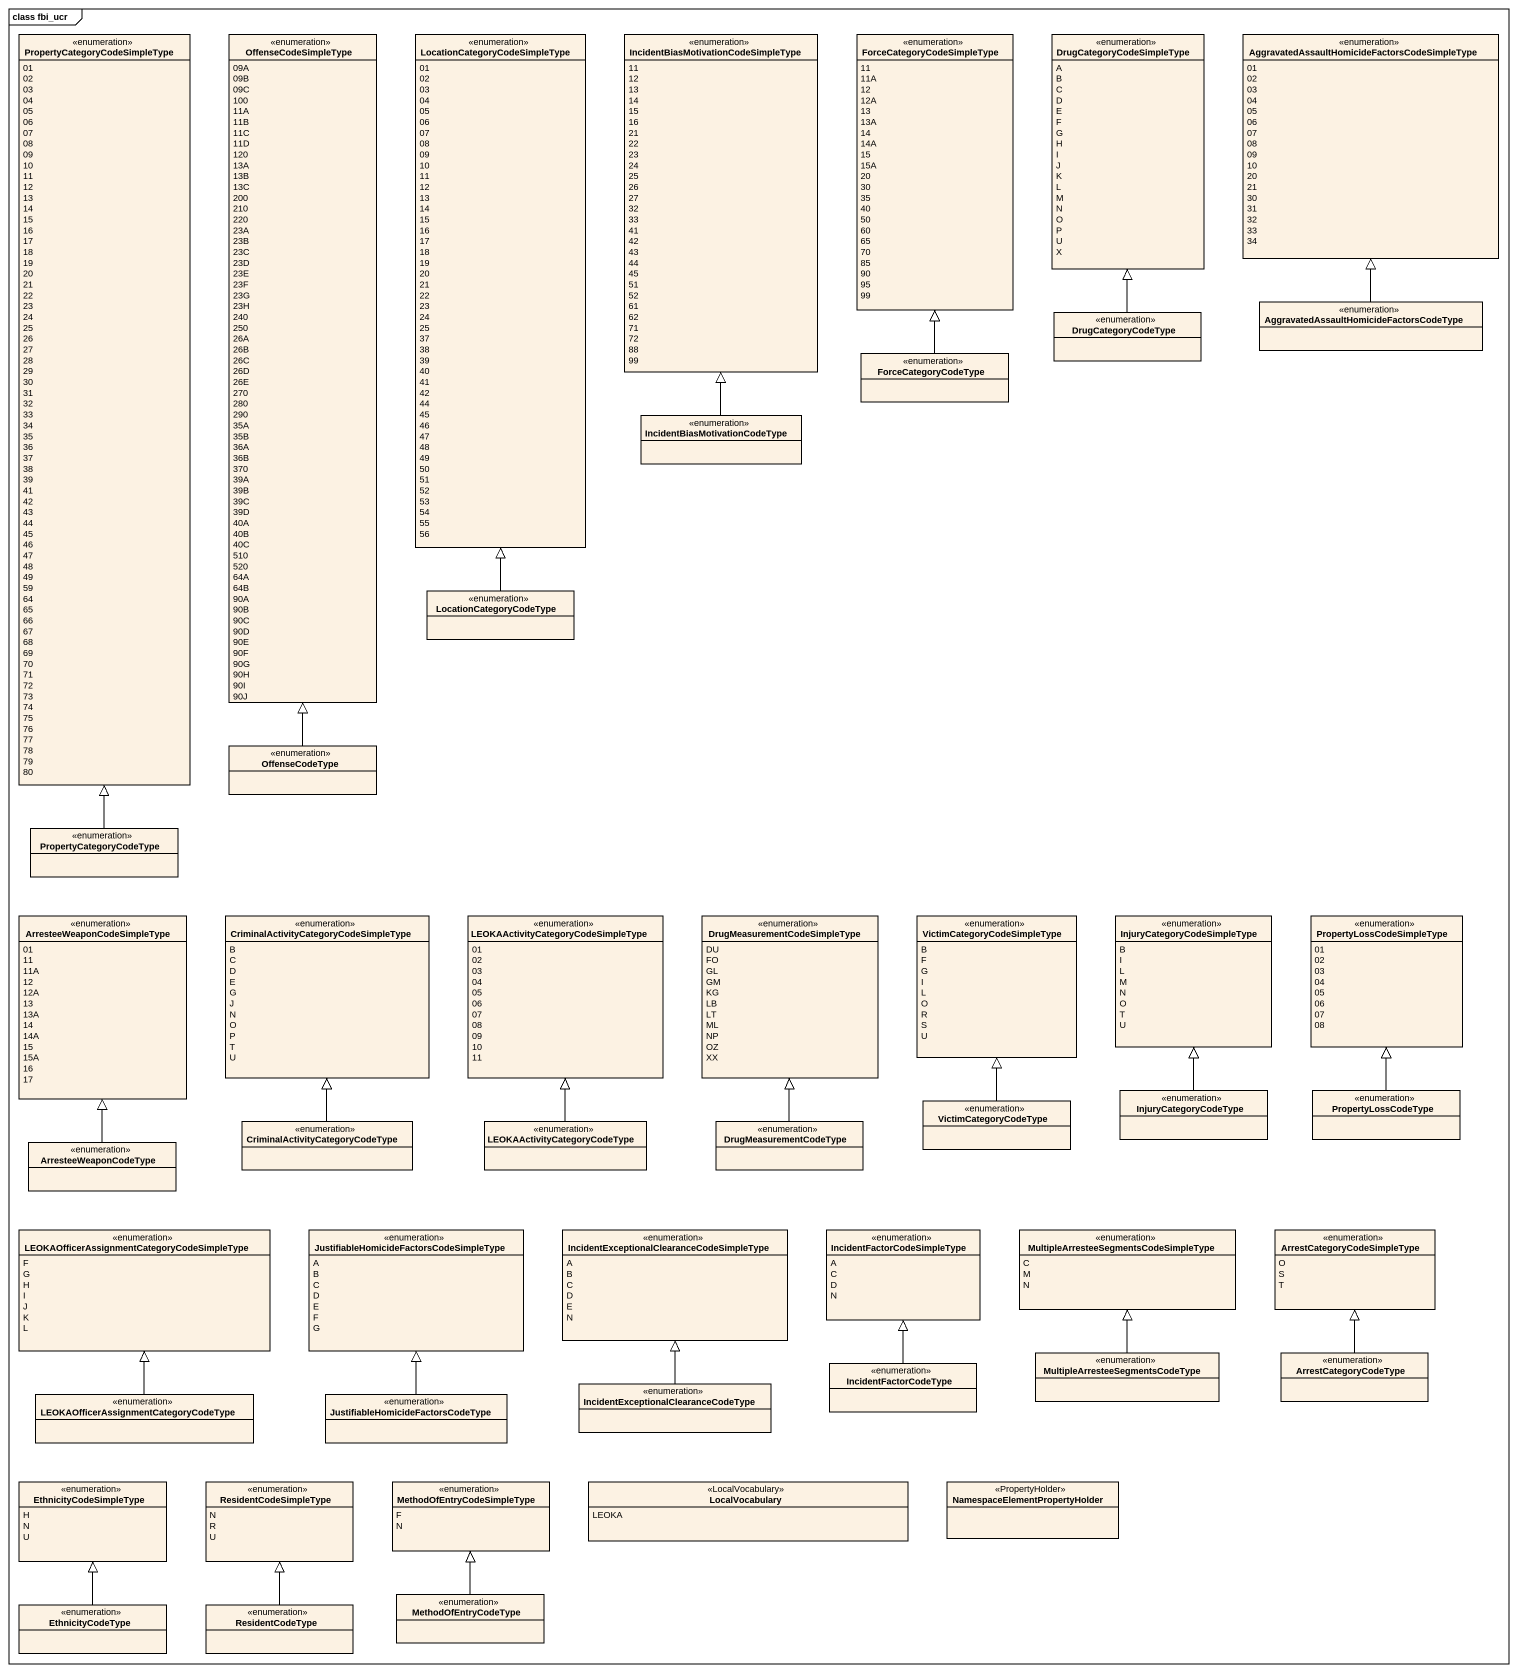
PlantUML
@startuml
mainframe class fbi_ucr
hide circle
hide empty members
enum "PropertyCategoryCodeSimpleType" as PropertyCategoryCodeSimpleTy {
  01
  02
  03
  04
  05
  06
  07
  08
  09
  10
  11
  12
  13
  14
  15
  16
  17
  18
  19
  20
  21
  22
  23
  24
  25
  26
  27
  28
  29
  30
  31
  32
  33
  34
  35
  36
  37
  38
  39
  41
  42
  43
  44
  45
  46
  47
  48
  49
  59
  64
  65
  66
  67
  68
  69
  70
  71
  72
  73
  74
  75
  76
  77
  78
  79
  80
}
enum OffenseCodeSimpleType {
  09A
  09B
  09C
  100
  11A
  11B
  11C
  11D
  120
  13A
  13B
  13C
  200
  210
  220
  23A
  23B
  23C
  23D
  23E
  23F
  23G
  23H
  240
  250
  26A
  26B
  26C
  26D
  26E
  270
  280
  290
  35A
  35B
  36A
  36B
  370
  39A
  39B
  39C
  39D
  40A
  40B
  40C
  510
  520
  64A
  64B
  90A
  90B
  90C
  90D
  90E
  90F
  90G
  90H
  90I
  90J
}
enum "LocationCategoryCodeSimpleType" as LocationCategoryCodeSimpleTy {
  01
  02
  03
  04
  05
  06
  07
  08
  09
  10
  11
  12
  13
  14
  15
  16
  17
  18
  19
  20
  21
  22
  23
  24
  25
  37
  38
  39
  40
  41
  42
  44
  45
  46
  47
  48
  49
  50
  51
  52
  53
  54
  55
  56
}
enum "IncidentBiasMotivationCodeSimpleType" as IncidentBiasMotivationCodeSi {
  11
  12
  13
  14
  15
  16
  21
  22
  23
  24
  25
  26
  27
  32
  33
  41
  42
  43
  44
  45
  51
  52
  61
  62
  71
  72
  88
  99
}
enum ForceCategoryCodeSimpleType {
  11
  11A
  12
  12A
  13
  13A
  14
  14A
  15
  15A
  20
  30
  35
  40
  50
  60
  65
  70
  85
  90
  95
  99
}
enum DrugCategoryCodeSimpleType {
  A
  B
  C
  D
  E
  F
  G
  H
  I
  J
  K
  L
  M
  N
  O
  P
  U
  X
}
enum "AggravatedAssaultHomicideFactorsCodeSimpleType" as AggravatedAssaultHomicideFac {
  01
  02
  03
  04
  05
  06
  07
  08
  09
  10
  20
  21
  30
  31
  32
  33
  34
}
enum DrugCategoryCodeType
enum "AggravatedAssaultHomicideFactorsCodeType" as AggravatedAssaultHomicideFac_2
enum ForceCategoryCodeType
enum "IncidentBiasMotivationCodeType" as IncidentBiasMotivationCodeTy
enum LocationCategoryCodeType
enum OffenseCodeType
enum PropertyCategoryCodeType
enum ArresteeWeaponCodeSimpleType {
  01
  11
  11A
  12
  12A
  13
  13A
  14
  14A
  15
  15A
  16
  17
}
enum "CriminalActivityCategoryCodeSimpleType" as CriminalActivityCategoryCode {
  B
  C
  D
  E
  G
  J
  N
  O
  P
  T
  U
}
enum "LEOKAActivityCategoryCodeSimpleType" as LEOKAActivityCategoryCodeSim {
  01
  02
  03
  04
  05
  06
  07
  08
  09
  10
  11
}
enum "DrugMeasurementCodeSimpleType" as DrugMeasurementCodeSimpleTyp {
  DU
  FO
  GL
  GM
  KG
  LB
  LT
  ML
  NP
  OZ
  XX
}
enum VictimCategoryCodeSimpleType {
  B
  F
  G
  I
  L
  O
  R
  S
  U
}
enum InjuryCategoryCodeSimpleType {
  B
  I
  L
  M
  N
  O
  T
  U
}
enum PropertyLossCodeSimpleType {
  01
  02
  03
  04
  05
  06
  07
  08
}
enum VictimCategoryCodeType
enum InjuryCategoryCodeType
enum PropertyLossCodeType
enum "CriminalActivityCategoryCodeType" as CriminalActivityCategoryCode_2
enum "LEOKAActivityCategoryCodeType" as LEOKAActivityCategoryCodeTyp
enum DrugMeasurementCodeType
enum ArresteeWeaponCodeType
enum "LEOKAOfficerAssignmentCategoryCodeSimpleType" as LEOKAOfficerAssignmentCatego {
  F
  G
  H
  I
  J
  K
  L
}
enum "JustifiableHomicideFactorsCodeSimpleType" as JustifiableHomicideFactorsCo {
  A
  B
  C
  D
  E
  F
  G
}
enum "IncidentExceptionalClearanceCodeSimpleType" as IncidentExceptionalClearance {
  A
  B
  C
  D
  E
  N
}
enum IncidentFactorCodeSimpleType {
  A
  C
  D
  N
}
enum "MultipleArresteeSegmentsCodeSimpleType" as MultipleArresteeSegmentsCode {
  C
  M
  N
}
enum ArrestCategoryCodeSimpleType {
  O
  S
  T
}
enum IncidentFactorCodeType
enum "MultipleArresteeSegmentsCodeType" as MultipleArresteeSegmentsCode_2
enum ArrestCategoryCodeType
enum "LEOKAOfficerAssignmentCategoryCodeType" as LEOKAOfficerAssignmentCatego_2
enum "JustifiableHomicideFactorsCodeType" as JustifiableHomicideFactorsCo_2
enum "IncidentExceptionalClearanceCodeType" as IncidentExceptionalClearance_2
enum EthnicityCodeSimpleType {
  H
  N
  U
}
enum ResidentCodeSimpleType {
  N
  R
  U
}
enum MethodOfEntryCodeSimpleType {
  F
  N
}
enum LocalVocabulary <<LocalVocabulary>> {
  LEOKA
}
class "NamespaceElementPropertyHolder" as NamespaceElementPropertyHold <<PropertyHolder>>
enum MethodOfEntryCodeType
enum EthnicityCodeType
enum ResidentCodeType
DrugCategoryCodeType -up-|> DrugCategoryCodeSimpleType
AggravatedAssaultHomicideFac_2 -up-|> AggravatedAssaultHomicideFac
ForceCategoryCodeType -up-|> ForceCategoryCodeSimpleType
IncidentBiasMotivationCodeTy -up-|> IncidentBiasMotivationCodeSi
LocationCategoryCodeType -up-|> LocationCategoryCodeSimpleTy
OffenseCodeType -up-|> OffenseCodeSimpleType
PropertyCategoryCodeType -up-|> PropertyCategoryCodeSimpleTy
VictimCategoryCodeType -up-|> VictimCategoryCodeSimpleType
InjuryCategoryCodeType -up-|> InjuryCategoryCodeSimpleType
PropertyLossCodeType -up-|> PropertyLossCodeSimpleType
CriminalActivityCategoryCode_2 -up-|> CriminalActivityCategoryCode
LEOKAActivityCategoryCodeTyp -up-|> LEOKAActivityCategoryCodeSim
DrugMeasurementCodeType -up-|> DrugMeasurementCodeSimpleTyp
ArresteeWeaponCodeType -up-|> ArresteeWeaponCodeSimpleType
IncidentFactorCodeType -up-|> IncidentFactorCodeSimpleType
MultipleArresteeSegmentsCode_2 -up-|> MultipleArresteeSegmentsCode
ArrestCategoryCodeType -up-|> ArrestCategoryCodeSimpleType
LEOKAOfficerAssignmentCatego_2 -up-|> LEOKAOfficerAssignmentCatego
JustifiableHomicideFactorsCo_2 -up-|> JustifiableHomicideFactorsCo
IncidentExceptionalClearance_2 -up-|> IncidentExceptionalClearance
MethodOfEntryCodeType -up-|> MethodOfEntryCodeSimpleType
EthnicityCodeType -up-|> EthnicityCodeSimpleType
ResidentCodeType -up-|> ResidentCodeSimpleType
@enduml
